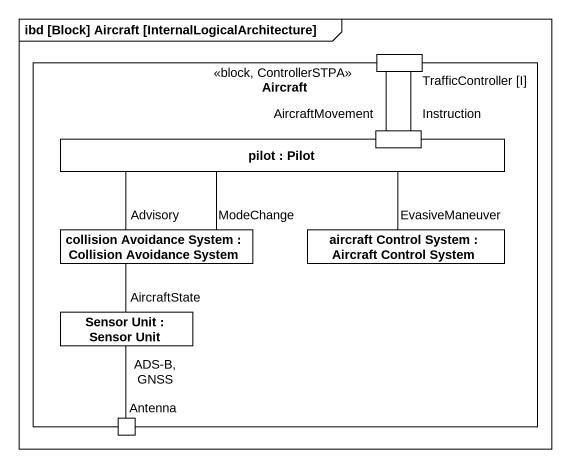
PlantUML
@startuml
mainframe ibd [Block] Aircraft [InternalLogicalArchitecture]
rectangle Aircraft <<block, ControllerSTPA>> {
  port "TrafficController [I]" as TrafficController_I
  rectangle "pilot : Pilot" as pilot {
    port " " as port1
  }
  rectangle "collision Avoidance System : Collision Avoidance System" as collision_Avoidance_System
  rectangle "aircraft Control System : Aircraft Control System" as aircraft_Control_System
  rectangle "Sensor Unit : Sensor Unit" as Sensor_Unit
  port Antenna
}
TrafficController_I -- port1 : Instruction
pilot -- collision_Avoidance_System : ModeChange
pilot -- aircraft_Control_System : EvasiveManeuver
port1 -up- TrafficController_I : AircraftMovement
collision_Avoidance_System -up- pilot : Advisory
Sensor_Unit -up- collision_Avoidance_System : AircraftState
Antenna -up- Sensor_Unit : ADS-B, GNSS
@enduml
